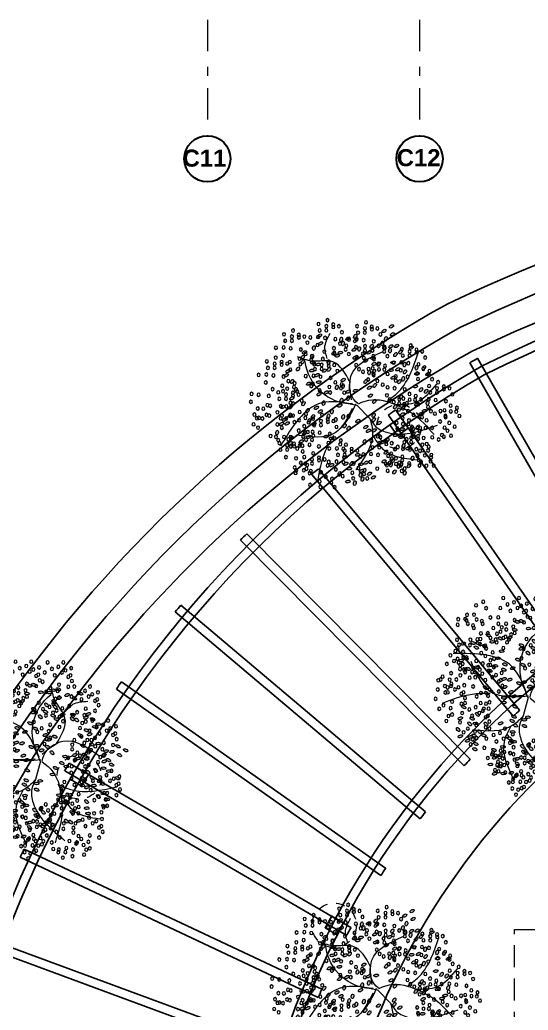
# Model space of a CAD drawing. Header units: metres. Extents: x 28 to 239, y -1 to 113.
# Drawn here: x 79.32 to 85.04, y 68.73 to 79.88 of the extents above; entities that cross this region are included whole.
import ezdxf

# ---------------------------------------------------------------- set-up
doc = ezdxf.new("R2010")
doc.units = ezdxf.units.M
for name, pattern in [('DASHED2', [0.375, 0.25, -0.125]), ('Dot & Dashed', [0.670278, 0.352778, -0.176389, 0, -0.141111]), ('HIDDEN2', [0.1875, 0.125, -0.0625])]:
    doc.linetypes.add(name, pattern=pattern)
for name, color, linetype, lineweight in [('Cotas varias El', 253, 'Continuous', 13), ('DWGAUTOCAD.COM', 7, 'Continuous', 0), ('GRAFO 4', 7, 'Continuous', 30), ('Proyeccciones', 1, 'DASHED2', 18), ('proyecciones', 1, 'DASHED2', 5)]:
    doc.layers.add(name, color=color, linetype=linetype, lineweight=lineweight)
doc.styles.add('GENERATED_STYLE_1', font='arialbd.ttf')

# ---------------------------------------------------------------- blocks, each defined once
blk = doc.blocks.new('A$C2ECE247B')
h = blk.add_hatch(color=6)
h.set_gradient(color1=(255, 0, 255), color2=(255, 127, 223), rotation=180, centered=1, tint=1, name='INVSPHERICAL')
edge = h.paths.add_edge_path()
edge.add_ellipse((2.573, 1.381), major_axis=(-0.0583, -0.0025), ratio=0.578492, start_angle=0, end_angle=360, ccw=False)
edge = h.paths.add_edge_path()
edge.add_ellipse((2.69, 1.466), major_axis=(-0.0521, -0.0262), ratio=0.578492, start_angle=0, end_angle=360, ccw=False)
edge = h.paths.add_edge_path()
edge.add_ellipse((2.361, 1.263), major_axis=(-0.0377, -0.0445), ratio=0.578492, start_angle=0, end_angle=360, ccw=False)
edge = h.paths.add_edge_path()
edge.add_ellipse((2.855, 1.253), major_axis=(-0.0583, -0.0025), ratio=0.578492, start_angle=0, end_angle=360, ccw=False)
edge = h.paths.add_edge_path()
edge.add_ellipse((2.094, 3.168), major_axis=(-0.0546, 0.0205), ratio=0.578492, start_angle=0, end_angle=360, ccw=False)
edge = h.paths.add_edge_path()
edge.add_ellipse((2.035, 2.867), major_axis=(-0.0521, -0.0262), ratio=0.578492, start_angle=0, end_angle=360, ccw=False)
edge = h.paths.add_edge_path()
edge.add_ellipse((1.85, 3.126), major_axis=(-0.0521, -0.0262), ratio=0.578492, start_angle=0, end_angle=360, ccw=False)
edge = h.paths.add_edge_path()
edge.add_ellipse((1.989, 3.049), major_axis=(-0.0546, 0.0205), ratio=0.578492, start_angle=0, end_angle=360, ccw=False)
edge = h.paths.add_edge_path()
edge.add_ellipse((1.831, 2.33), major_axis=(-0.0521, -0.0262), ratio=0.578492, start_angle=0, end_angle=360, ccw=False)
edge = h.paths.add_edge_path()
edge.add_ellipse((1.673, 2.454), major_axis=(-0.0521, -0.0262), ratio=0.578492, start_angle=0, end_angle=360, ccw=False)
edge = h.paths.add_edge_path()
edge.add_ellipse((1.556, 2.369), major_axis=(-0.0583, -0.0025), ratio=0.578492, start_angle=0, end_angle=360, ccw=False)
edge = h.paths.add_edge_path()
edge.add_ellipse((1.588, 2.619), major_axis=(-0.0583, -0.0025), ratio=0.578492, start_angle=0, end_angle=360, ccw=False)
edge = h.paths.add_edge_path()
edge.add_ellipse((1.921, 2.717), major_axis=(-0.0377, -0.0445), ratio=0.578492, start_angle=0, end_angle=360, ccw=False)
edge = h.paths.add_edge_path()
edge.add_ellipse((1.347, 2.658), major_axis=(-0.0546, 0.0205), ratio=0.578492, start_angle=0, end_angle=360, ccw=False)
edge = h.paths.add_edge_path()
edge.add_ellipse((1.747, 1.646), major_axis=(-0.0583, -0.0025), ratio=0.578492, start_angle=0, end_angle=360, ccw=False)
edge = h.paths.add_edge_path()
edge.add_ellipse((1.636, 1.6), major_axis=(-0.0546, 0.0205), ratio=0.578492, start_angle=0, end_angle=360, ccw=False)
edge = h.paths.add_edge_path()
edge.add_ellipse((1.461, 1.651), major_axis=(-0.0583, -0.0025), ratio=0.578492, start_angle=0, end_angle=360, ccw=False)
edge = h.paths.add_edge_path()
edge.add_ellipse((1.045, 1.48), major_axis=(-0.0377, -0.0445), ratio=0.578492, start_angle=0, end_angle=360, ccw=False)
edge = h.paths.add_edge_path()
edge.add_ellipse((1.009, 1.178), major_axis=(-0.0583, -0.0025), ratio=0.578492, start_angle=0, end_angle=360, ccw=False)
edge = h.paths.add_edge_path()
edge.add_ellipse((1.53, 1.44), major_axis=(-0.0546, 0.0205), ratio=0.578492, start_angle=0, end_angle=360, ccw=False)
edge = h.paths.add_edge_path()
edge.add_ellipse((1.673, 1.458), major_axis=(-0.0546, 0.0205), ratio=0.578492, start_angle=0, end_angle=360, ccw=False)
edge = h.paths.add_edge_path()
edge.add_ellipse((1.412, 1.211), major_axis=(-0.0521, -0.0262), ratio=0.578492, start_angle=0, end_angle=360, ccw=False)
edge = h.paths.add_edge_path()
edge.add_ellipse((1.247, 0.991), major_axis=(-0.0546, 0.0205), ratio=0.578492, start_angle=0, end_angle=360, ccw=False)
edge = h.paths.add_edge_path()
edge.add_ellipse((1.451, 0.958), major_axis=(-0.0377, -0.0445), ratio=0.578492, start_angle=0, end_angle=360, ccw=False)
edge = h.paths.add_edge_path()
edge.add_ellipse((1.56, 0.985), major_axis=(-0.0377, -0.0445), ratio=0.578492, start_angle=0, end_angle=360, ccw=False)
edge = h.paths.add_edge_path()
edge.add_ellipse((1.04, 1.312), major_axis=(-0.0583, -0.0025), ratio=0.578492, start_angle=0, end_angle=360, ccw=False)
edge = h.paths.add_edge_path()
edge.add_ellipse((0.61, 1.371), major_axis=(-0.0521, -0.0262), ratio=0.578492, start_angle=0, end_angle=360, ccw=False)
edge = h.paths.add_edge_path()
edge.add_ellipse((0.525, 1.536), major_axis=(-0.0583, -0.0025), ratio=0.578492, start_angle=0, end_angle=360, ccw=False)
edge = h.paths.add_edge_path()
edge.add_ellipse((0.748, 1.606), major_axis=(-0.0377, -0.0445), ratio=0.578492, start_angle=0, end_angle=360, ccw=False)
edge = h.paths.add_edge_path()
edge.add_ellipse((1.15, 1.886), major_axis=(-0.0583, -0.0025), ratio=0.578492, start_angle=0, end_angle=360, ccw=False)
edge = h.paths.add_edge_path()
edge.add_ellipse((1.038, 1.839), major_axis=(-0.0546, 0.0205), ratio=0.578492, start_angle=0, end_angle=360, ccw=False)
edge = h.paths.add_edge_path()
edge.add_ellipse((0.863, 1.891), major_axis=(-0.0583, -0.0025), ratio=0.578492, start_angle=0, end_angle=360, ccw=False)
edge = h.paths.add_edge_path()
edge.add_ellipse((0.622, 1.694), major_axis=(-0.0546, 0.0205), ratio=0.578492, start_angle=0, end_angle=360, ccw=False)
edge = h.paths.add_edge_path()
edge.add_ellipse((3.446, 1.636), major_axis=(-0.0377, -0.0445), ratio=0.578492, start_angle=0, end_angle=360, ccw=False)
edge = h.paths.add_edge_path()
edge.add_ellipse((2.913, 1.85), major_axis=(-0.0546, 0.0205), ratio=0.578492, start_angle=0, end_angle=360, ccw=False)
edge = h.paths.add_edge_path()
edge.add_ellipse((2.811, 2.767), major_axis=(-0.0546, 0.0205), ratio=0.578492, start_angle=0, end_angle=360, ccw=False)
edge = h.paths.add_edge_path()
edge.add_ellipse((2.826, 2.493), major_axis=(-0.0583, -0.0025), ratio=0.578492, start_angle=0, end_angle=360, ccw=False)
edge = h.paths.add_edge_path()
edge.add_ellipse((2.825, 2.376), major_axis=(-0.0583, -0.0025), ratio=0.578492, start_angle=0, end_angle=360, ccw=False)
edge = h.paths.add_edge_path()
edge.add_ellipse((3.267, 2.611), major_axis=(-0.0377, -0.0445), ratio=0.578492, start_angle=0, end_angle=360, ccw=False)
edge = h.paths.add_edge_path()
edge.add_ellipse((3.299, 2.752), major_axis=(-0.0377, -0.0445), ratio=0.578492, start_angle=0, end_angle=360, ccw=False)
edge = h.paths.add_edge_path()
edge.add_ellipse((3.55, 1.847), major_axis=(-0.0583, -0.0025), ratio=0.578492, start_angle=0, end_angle=360, ccw=False)
edge = h.paths.add_edge_path()
edge.add_ellipse((3.501, 2.075), major_axis=(-0.0377, -0.0445), ratio=0.578492, start_angle=0, end_angle=360, ccw=False)
edge = h.paths.add_edge_path()
edge.add_ellipse((3.633, 1.969), major_axis=(-0.0521, -0.0262), ratio=0.578492, start_angle=0, end_angle=360, ccw=False)
edge = h.paths.add_edge_path()
edge.add_ellipse((3.284, 1.829), major_axis=(-0.0377, -0.0445), ratio=0.578492, start_angle=0, end_angle=360, ccw=False)
edge = h.paths.add_edge_path()
edge.add_ellipse((2.203, 4.252), major_axis=(-0.0583, -0.0025), ratio=0.578492, start_angle=0, end_angle=360, ccw=False)
edge = h.paths.add_edge_path()
edge.add_ellipse((1.984, 4.241), major_axis=(-0.0583, -0.0025), ratio=0.578492, start_angle=0, end_angle=360, ccw=False)
edge = h.paths.add_edge_path()
edge.add_ellipse((1.89, 4.302), major_axis=(-0.0583, -0.0025), ratio=0.578492, start_angle=0, end_angle=360, ccw=False)
edge = h.paths.add_edge_path()
edge.add_ellipse((1.759, 4.327), major_axis=(-0.0521, -0.0262), ratio=0.578492, start_angle=0, end_angle=360, ccw=False)
edge = h.paths.add_edge_path()
edge.add_ellipse((1.747, 4.103), major_axis=(-0.0546, 0.0205), ratio=0.578492, start_angle=0, end_angle=360, ccw=False)
edge = h.paths.add_edge_path()
edge.add_ellipse((1.541, 4.179), major_axis=(-0.0546, 0.0205), ratio=0.578492, start_angle=0, end_angle=360, ccw=False)
edge = h.paths.add_edge_path()
edge.add_ellipse((1.354, 4.095), major_axis=(-0.0521, -0.0262), ratio=0.578492, start_angle=0, end_angle=360, ccw=False)
edge = h.paths.add_edge_path()
edge.add_ellipse((1.196, 4.219), major_axis=(-0.0521, -0.0262), ratio=0.578492, start_angle=0, end_angle=360, ccw=False)
edge = h.paths.add_edge_path()
edge.add_ellipse((1.873, 4.015), major_axis=(-0.0377, -0.0445), ratio=0.578492, start_angle=0, end_angle=360, ccw=False)
edge = h.paths.add_edge_path()
edge.add_ellipse((1.841, 3.874), major_axis=(-0.0377, -0.0445), ratio=0.578492, start_angle=0, end_angle=360, ccw=False)
edge = h.paths.add_edge_path()
edge.add_ellipse((2.059, 3.93), major_axis=(-0.0377, -0.0445), ratio=0.578492, start_angle=0, end_angle=360, ccw=False)
edge = h.paths.add_edge_path()
edge.add_ellipse((2.682, 4.022), major_axis=(-0.0546, 0.0205), ratio=0.578492, start_angle=0, end_angle=360, ccw=False)
edge = h.paths.add_edge_path()
edge.add_ellipse((2.493, 4.422), major_axis=(-0.0521, -0.0262), ratio=0.578492, start_angle=0, end_angle=360, ccw=False)
edge = h.paths.add_edge_path()
edge.add_ellipse((2.382, 4.439), major_axis=(-0.0521, -0.0262), ratio=0.578492, start_angle=0, end_angle=360, ccw=False)
edge = h.paths.add_edge_path()
edge.add_ellipse((2.552, 4.216), major_axis=(-0.0583, -0.0025), ratio=0.578492, start_angle=0, end_angle=360, ccw=False)
edge = h.paths.add_edge_path()
edge.add_ellipse((2.383, 3.828), major_axis=(-0.0521, -0.0262), ratio=0.578492, start_angle=0, end_angle=360, ccw=False)
edge = h.paths.add_edge_path()
edge.add_ellipse((2.92, 4), major_axis=(-0.0521, -0.0262), ratio=0.578492, start_angle=0, end_angle=360, ccw=False)
edge = h.paths.add_edge_path()
edge.add_ellipse((2.162, 0.848), major_axis=(-0.0521, -0.0262), ratio=0.578492, start_angle=0, end_angle=360, ccw=False)
edge = h.paths.add_edge_path()
edge.add_ellipse((2.487, 0.82), major_axis=(-0.0377, -0.0445), ratio=0.578492, start_angle=0, end_angle=360, ccw=False)
edge = h.paths.add_edge_path()
edge.add_ellipse((2.641, 0.593), major_axis=(-0.0546, 0.0205), ratio=0.578492, start_angle=0, end_angle=360, ccw=False)
edge = h.paths.add_edge_path()
edge.add_ellipse((2.848, 0.578), major_axis=(-0.0583, -0.0025), ratio=0.578492, start_angle=0, end_angle=360, ccw=False)
edge = h.paths.add_edge_path()
edge.add_ellipse((2.605, 1.631), major_axis=(-0.0583, -0.0025), ratio=0.578492, start_angle=0, end_angle=360, ccw=False)
edge = h.paths.add_edge_path()
edge.add_ellipse((2.329, 1.122), major_axis=(-0.0377, -0.0445), ratio=0.578492, start_angle=0, end_angle=360, ccw=False)
edge = h.paths.add_edge_path()
edge.add_ellipse((2.143, 1.207), major_axis=(-0.0377, -0.0445), ratio=0.578492, start_angle=0, end_angle=360, ccw=False)
edge = h.paths.add_edge_path()
edge.add_ellipse((1.887, 0.887), major_axis=(-0.0583, -0.0025), ratio=0.578492, start_angle=0, end_angle=360, ccw=False)
edge = h.paths.add_edge_path()
edge.add_ellipse((2.107, 0.898), major_axis=(-0.0583, -0.0025), ratio=0.578492, start_angle=0, end_angle=360, ccw=False)
edge = h.paths.add_edge_path()
edge.add_ellipse((2.012, 0.959), major_axis=(-0.0583, -0.0025), ratio=0.578492, start_angle=0, end_angle=360, ccw=False)
edge = h.paths.add_edge_path()
edge.add_ellipse((1.82, 1.387), major_axis=(-0.0521, -0.0262), ratio=0.578492, start_angle=0, end_angle=360, ccw=False)
edge = h.paths.add_edge_path()
edge.add_ellipse((2.492, 0.949), major_axis=(-0.0546, 0.0205), ratio=0.578492, start_angle=0, end_angle=360, ccw=False)
edge = h.paths.add_edge_path()
edge.add_ellipse((2.316, 2.892), major_axis=(-0.0546, 0.0205), ratio=0.578492, start_angle=0, end_angle=360, ccw=False)
edge = h.paths.add_edge_path()
edge.add_ellipse((2.447, 2.863), major_axis=(-0.0521, -0.0262), ratio=0.578492, start_angle=0, end_angle=360, ccw=False)
edge = h.paths.add_edge_path()
edge.add_ellipse((2.343, 3.33), major_axis=(-0.0521, -0.0262), ratio=0.578492, start_angle=0, end_angle=360, ccw=False)
edge = h.paths.add_edge_path()
edge.add_ellipse((1.261, 2.571), major_axis=(-0.0583, -0.0025), ratio=0.578492, start_angle=0, end_angle=360, ccw=False)
edge = h.paths.add_edge_path()
edge.add_ellipse((1.041, 2.56), major_axis=(-0.0583, -0.0025), ratio=0.578492, start_angle=0, end_angle=360, ccw=False)
edge = h.paths.add_edge_path()
edge.add_ellipse((1.145, 2.075), major_axis=(-0.0521, -0.0262), ratio=0.578492, start_angle=0, end_angle=360, ccw=False)
edge = h.paths.add_edge_path()
edge.add_ellipse((0.902, 2.082), major_axis=(-0.0521, -0.0262), ratio=0.578492, start_angle=0, end_angle=360, ccw=False)
edge = h.paths.add_edge_path()
edge.add_ellipse((0.711, 1.997), major_axis=(-0.0546, 0.0205), ratio=0.578492, start_angle=0, end_angle=360, ccw=False)
edge = h.paths.add_edge_path()
edge.add_ellipse((0.598, 2.497), major_axis=(-0.0546, 0.0205), ratio=0.578492, start_angle=0, end_angle=360, ccw=False)
edge = h.paths.add_edge_path()
edge.add_ellipse((0.495, 2.531), major_axis=(-0.0521, -0.0262), ratio=0.578492, start_angle=0, end_angle=360, ccw=False)
edge = h.paths.add_edge_path()
edge.add_ellipse((0.411, 2.414), major_axis=(-0.0521, -0.0262), ratio=0.578492, start_angle=0, end_angle=360, ccw=False)
edge = h.paths.add_edge_path()
edge.add_ellipse((0.487, 2.252), major_axis=(-0.0583, -0.0025), ratio=0.578492, start_angle=0, end_angle=360, ccw=False)
edge = h.paths.add_edge_path()
edge.add_ellipse((0.612, 2.325), major_axis=(-0.0583, -0.0025), ratio=0.578492, start_angle=0, end_angle=360, ccw=False)
edge = h.paths.add_edge_path()
edge.add_ellipse((0.814, 2.273), major_axis=(-0.0377, -0.0445), ratio=0.578492, start_angle=0, end_angle=360, ccw=False)
edge = h.paths.add_edge_path()
edge.add_ellipse((1.008, 2.22), major_axis=(-0.0377, -0.0445), ratio=0.578492, start_angle=0, end_angle=360, ccw=False)
edge = h.paths.add_edge_path()
edge.add_ellipse((1.392, 3.686), major_axis=(-0.0583, -0.0025), ratio=0.578492, start_angle=0, end_angle=360, ccw=False)
edge = h.paths.add_edge_path()
edge.add_ellipse((1.206, 3.162), major_axis=(-0.0521, -0.0262), ratio=0.578492, start_angle=0, end_angle=360, ccw=False)
edge = h.paths.add_edge_path()
edge.add_ellipse((1.048, 3.286), major_axis=(-0.0521, -0.0262), ratio=0.578492, start_angle=0, end_angle=360, ccw=False)
edge = h.paths.add_edge_path()
edge.add_ellipse((0.967, 3.184), major_axis=(-0.0546, 0.0205), ratio=0.578492, start_angle=0, end_angle=360, ccw=False)
edge = h.paths.add_edge_path()
edge.add_ellipse((1.061, 3.609), major_axis=(-0.0546, 0.0205), ratio=0.578492, start_angle=0, end_angle=360, ccw=False)
edge = h.paths.add_edge_path()
edge.add_ellipse((0.998, 3.702), major_axis=(-0.0546, 0.0205), ratio=0.578492, start_angle=0, end_angle=360, ccw=False)
edge = h.paths.add_edge_path()
edge.add_ellipse((0.89, 3.567), major_axis=(-0.0521, -0.0262), ratio=0.578492, start_angle=0, end_angle=360, ccw=False)
edge = h.paths.add_edge_path()
edge.add_ellipse((0.744, 3.439), major_axis=(-0.0583, -0.0025), ratio=0.578492, start_angle=0, end_angle=360, ccw=False)
edge = h.paths.add_edge_path()
edge.add_ellipse((0.838, 3.378), major_axis=(-0.0583, -0.0025), ratio=0.578492, start_angle=0, end_angle=360, ccw=False)
edge = h.paths.add_edge_path()
edge.add_ellipse((1.405, 3.576), major_axis=(-0.0377, -0.0445), ratio=0.578492, start_angle=0, end_angle=360, ccw=False)
edge = h.paths.add_edge_path()
edge.add_ellipse((1.296, 3.548), major_axis=(-0.0377, -0.0445), ratio=0.578492, start_angle=0, end_angle=360, ccw=False)
edge = h.paths.add_edge_path()
edge.add_ellipse((2.217, 3.628), major_axis=(-0.0377, -0.0445), ratio=0.578492, start_angle=0, end_angle=360, ccw=False)
edge = h.paths.add_edge_path()
edge.add_ellipse((1.892, 3.656), major_axis=(-0.0521, -0.0262), ratio=0.578492, start_angle=0, end_angle=360, ccw=False)
edge = h.paths.add_edge_path()
edge.add_ellipse((2.087, 3.756), major_axis=(-0.0521, -0.0262), ratio=0.578492, start_angle=0, end_angle=360, ccw=False)
edge = h.paths.add_edge_path()
edge.add_ellipse((1.653, 3.678), major_axis=(-0.0546, 0.0205), ratio=0.578492, start_angle=0, end_angle=360, ccw=False)
edge = h.paths.add_edge_path()
edge.add_ellipse((1.806, 3.572), major_axis=(-0.0583, -0.0025), ratio=0.578492, start_angle=0, end_angle=360, ccw=False)
edge = h.paths.add_edge_path()
edge.add_ellipse((2.219, 2.002), major_axis=(-0.0583, -0.0025), ratio=0.578492, start_angle=0, end_angle=360, ccw=False)
edge = h.paths.add_edge_path()
edge.add_ellipse((2.314, 1.941), major_axis=(-0.0583, -0.0025), ratio=0.578492, start_angle=0, end_angle=360, ccw=False)
edge = h.paths.add_edge_path()
edge.add_ellipse((1.907, 2.169), major_axis=(-0.0583, -0.0025), ratio=0.578492, start_angle=0, end_angle=360, ccw=False)
edge = h.paths.add_edge_path()
edge.add_ellipse((2.574, 2.018), major_axis=(-0.0521, -0.0262), ratio=0.578492, start_angle=0, end_angle=360, ccw=False)
edge = h.paths.add_edge_path()
edge.add_ellipse((2.537, 1.794), major_axis=(-0.0521, -0.0262), ratio=0.578492, start_angle=0, end_angle=360, ccw=False)
edge = h.paths.add_edge_path()
edge.add_ellipse((2.621, 1.911), major_axis=(-0.0521, -0.0262), ratio=0.578492, start_angle=0, end_angle=360, ccw=False)
edge = h.paths.add_edge_path()
edge.add_ellipse((2.18, 2.781), major_axis=(-0.0546, 0.0205), ratio=0.578492, start_angle=0, end_angle=360, ccw=False)
edge = h.paths.add_edge_path()
edge.add_ellipse((0.212, 2.657), major_axis=(-0.0521, -0.0262), ratio=0.578492, start_angle=0, end_angle=360, ccw=False)
edge = h.paths.add_edge_path()
edge.add_ellipse((0.054, 2.781), major_axis=(-0.0521, -0.0262), ratio=0.578492, start_angle=0, end_angle=360, ccw=False)
edge = h.paths.add_edge_path()
edge.add_ellipse((0.25, 2.881), major_axis=(-0.0521, -0.0262), ratio=0.578492, start_angle=0, end_angle=360, ccw=False)
edge = h.paths.add_edge_path()
edge.add_ellipse((0.399, 2.741), major_axis=(-0.0546, 0.0205), ratio=0.578492, start_angle=0, end_angle=360, ccw=False)
edge = h.paths.add_edge_path()
edge.add_ellipse((0.542, 2.758), major_axis=(-0.0546, 0.0205), ratio=0.578492, start_angle=0, end_angle=360, ccw=False)
edge = h.paths.add_edge_path()
edge.add_ellipse((0.605, 2.665), major_axis=(-0.0546, 0.0205), ratio=0.578492, start_angle=0, end_angle=360, ccw=False)
edge = h.paths.add_edge_path()
edge.add_ellipse((2.651, 2.642), major_axis=(-0.0546, 0.0205), ratio=0.578492, start_angle=0, end_angle=360, ccw=False)
edge = h.paths.add_edge_path()
edge.add_ellipse((2.57, 2.531), major_axis=(-0.0546, 0.0205), ratio=0.578492, start_angle=0, end_angle=360, ccw=False)
edge = h.paths.add_edge_path()
edge.add_ellipse((2.547, 2.271), major_axis=(-0.0521, -0.0262), ratio=0.578492, start_angle=0, end_angle=360, ccw=False)
edge = h.paths.add_edge_path()
edge.add_ellipse((2.685, 2.954), major_axis=(-0.0546, 0.0205), ratio=0.578492, start_angle=0, end_angle=360, ccw=False)
edge = h.paths.add_edge_path()
edge.add_ellipse((2.478, 3.464), major_axis=(-0.0521, -0.0262), ratio=0.578492, start_angle=0, end_angle=360, ccw=False)
edge = h.paths.add_edge_path()
edge.add_ellipse((2.39, 3.741), major_axis=(-0.0546, 0.0205), ratio=0.578492, start_angle=0, end_angle=360, ccw=False)
edge = h.paths.add_edge_path()
edge.add_ellipse((2.607, 3.247), major_axis=(-0.0546, 0.0205), ratio=0.578492, start_angle=0, end_angle=360, ccw=False)
edge = h.paths.add_edge_path()
edge.add_ellipse((2.31, 1.781), major_axis=(-0.0521, -0.0262), ratio=0.578492, start_angle=0, end_angle=360, ccw=False)
edge = h.paths.add_edge_path()
edge.add_ellipse((0.746, 2.949), major_axis=(-0.0583, -0.0025), ratio=0.578492, start_angle=0, end_angle=360, ccw=False)
edge = h.paths.add_edge_path()
edge.add_ellipse((0.986, 2.769), major_axis=(-0.0377, -0.0445), ratio=0.578492, start_angle=0, end_angle=360, ccw=False)
edge = h.paths.add_edge_path()
edge.add_ellipse((0.912, 2.927), major_axis=(-0.0521, -0.0262), ratio=0.578492, start_angle=0, end_angle=360, ccw=False)
edge = h.paths.add_edge_path()
edge.add_ellipse((1.135, 2.893), major_axis=(-0.0521, -0.0262), ratio=0.578492, start_angle=0, end_angle=360, ccw=False)
edge = h.paths.add_edge_path()
edge.add_ellipse((1.097, 2.668), major_axis=(-0.0521, -0.0262), ratio=0.578492, start_angle=0, end_angle=360, ccw=False)
edge = h.paths.add_edge_path()
edge.add_ellipse((0.258, 2.073), major_axis=(-0.0521, -0.0262), ratio=0.578492, start_angle=0, end_angle=360, ccw=False)
edge = h.paths.add_edge_path()
edge.add_ellipse((2.829, 2.971), major_axis=(-0.0546, 0.0205), ratio=0.578492, start_angle=0, end_angle=360, ccw=False)
edge = h.paths.add_edge_path()
edge.add_ellipse((2.885, 3.676), major_axis=(-0.0583, -0.0025), ratio=0.578492, start_angle=0, end_angle=360, ccw=False)
edge = h.paths.add_edge_path()
edge.add_ellipse((2.832, 3.208), major_axis=(-0.0521, -0.0262), ratio=0.578492, start_angle=0, end_angle=360, ccw=False)
edge = h.paths.add_edge_path()
edge.add_ellipse((2.805, 3.342), major_axis=(-0.0521, -0.0262), ratio=0.578492, start_angle=0, end_angle=360, ccw=False)
edge = h.paths.add_edge_path()
edge.add_ellipse((2.936, 0.761), major_axis=(-0.0546, 0.0205), ratio=0.578492, start_angle=0, end_angle=360, ccw=False)
edge = h.paths.add_edge_path()
edge.add_ellipse((3.061, 0.574), major_axis=(-0.0546, 0.0205), ratio=0.578492, start_angle=0, end_angle=360, ccw=False)
edge = h.paths.add_edge_path()
edge.add_ellipse((3.174, 0.807), major_axis=(-0.0583, -0.0025), ratio=0.578492, start_angle=0, end_angle=360, ccw=False)
edge = h.paths.add_edge_path()
edge.add_ellipse((3.08, 1.174), major_axis=(-0.0521, -0.0262), ratio=0.578492, start_angle=0, end_angle=360, ccw=False)
edge = h.paths.add_edge_path()
edge.add_ellipse((3.063, 0.979), major_axis=(-0.0546, 0.0205), ratio=0.578492, start_angle=0, end_angle=360, ccw=False)
edge = h.paths.add_edge_path()
edge.add_ellipse((2.925, 1.041), major_axis=(-0.0546, 0.0205), ratio=0.578492, start_angle=0, end_angle=360, ccw=False)
edge = h.paths.add_edge_path()
edge.add_ellipse((3.539, 1.327), major_axis=(-0.0521, -0.0262), ratio=0.578492, start_angle=0, end_angle=360, ccw=False)
edge = h.paths.add_edge_path()
edge.add_ellipse((3.566, 1.193), major_axis=(-0.0521, -0.0262), ratio=0.578492, start_angle=0, end_angle=360, ccw=False)
edge = h.paths.add_edge_path()
edge.add_ellipse((3.339, 1.542), major_axis=(-0.0521, -0.0262), ratio=0.578492, start_angle=0, end_angle=360, ccw=False)
edge = h.paths.add_edge_path()
edge.add_ellipse((3.934, 1.52), major_axis=(-0.0546, 0.0205), ratio=0.578492, start_angle=0, end_angle=360, ccw=False)
edge = h.paths.add_edge_path()
edge.add_ellipse((3.684, 1.502), major_axis=(-0.0546, 0.0205), ratio=0.578492, start_angle=0, end_angle=360, ccw=False)
edge = h.paths.add_edge_path()
edge.add_ellipse((3.747, 1.409), major_axis=(-0.0546, 0.0205), ratio=0.578492, start_angle=0, end_angle=360, ccw=False)
edge = h.paths.add_edge_path()
edge.add_ellipse((3.581, 1.536), major_axis=(-0.0521, -0.0262), ratio=0.578492, start_angle=0, end_angle=360, ccw=False)
edge = h.paths.add_edge_path()
edge.add_ellipse((3.121, 3.911), major_axis=(-0.0583, -0.0025), ratio=0.578492, start_angle=0, end_angle=360, ccw=False)
edge = h.paths.add_edge_path()
edge.add_ellipse((3.227, 4.083), major_axis=(-0.0521, -0.0262), ratio=0.578492, start_angle=0, end_angle=360, ccw=False)
edge = h.paths.add_edge_path()
edge.add_ellipse((3.539, 3.13), major_axis=(-0.0521, -0.0262), ratio=0.578492, start_angle=0, end_angle=360, ccw=False)
edge = h.paths.add_edge_path()
edge.add_ellipse((2.978, 3.498), major_axis=(-0.0583, -0.0025), ratio=0.578492, start_angle=0, end_angle=360, ccw=False)
edge = h.paths.add_edge_path()
edge.add_ellipse((3.042, 3.303), major_axis=(-0.0583, -0.0025), ratio=0.578492, start_angle=0, end_angle=360, ccw=False)
edge = h.paths.add_edge_path()
edge.add_ellipse((3.327, 3.802), major_axis=(-0.0377, -0.0445), ratio=0.578492, start_angle=0, end_angle=360, ccw=False)
edge = h.paths.add_edge_path()
edge.add_ellipse((3.186, 3.184), major_axis=(-0.0521, -0.0262), ratio=0.578492, start_angle=0, end_angle=360, ccw=False)
edge = h.paths.add_edge_path()
edge.add_ellipse((3.915, 3.442), major_axis=(-0.0583, -0.0025), ratio=0.578492, start_angle=0, end_angle=360, ccw=False)
edge = h.paths.add_edge_path()
edge.add_ellipse((3.791, 3.486), major_axis=(-0.0583, -0.0025), ratio=0.578492, start_angle=0, end_angle=360, ccw=False)
edge = h.paths.add_edge_path()
edge.add_ellipse((3.527, 3.77), major_axis=(-0.0521, -0.0262), ratio=0.578492, start_angle=0, end_angle=360, ccw=False)
edge = h.paths.add_edge_path()
edge.add_ellipse((3.611, 3.888), major_axis=(-0.0521, -0.0262), ratio=0.578492, start_angle=0, end_angle=360, ccw=False)
edge = h.paths.add_edge_path()
edge.add_ellipse((3.857, 3.871), major_axis=(-0.0546, 0.0205), ratio=0.578492, start_angle=0, end_angle=360, ccw=False)
edge = h.paths.add_edge_path()
edge.add_ellipse((3.48, 3.877), major_axis=(-0.0521, -0.0262), ratio=0.578492, start_angle=0, end_angle=360, ccw=False)
edge = h.paths.add_edge_path()
edge.add_ellipse((3.734, 3.23), major_axis=(-0.0521, -0.0262), ratio=0.578492, start_angle=0, end_angle=360, ccw=False)
edge = h.paths.add_edge_path()
edge.add_ellipse((3.512, 3.264), major_axis=(-0.0521, -0.0262), ratio=0.578492, start_angle=0, end_angle=360, ccw=False)
edge = h.paths.add_edge_path()
edge.add_ellipse((3.848, 2.259), major_axis=(-0.0521, -0.0262), ratio=0.578492, start_angle=0, end_angle=360, ccw=False)
edge = h.paths.add_edge_path()
edge.add_ellipse((3.936, 1.976), major_axis=(-0.0546, 0.0205), ratio=0.578492, start_angle=0, end_angle=360, ccw=False)
edge = h.paths.add_edge_path()
edge.add_ellipse((3.99, 1.692), major_axis=(-0.0377, -0.0445), ratio=0.578492, start_angle=0, end_angle=360, ccw=False)
edge = h.paths.add_edge_path()
edge.add_ellipse((3.696, 1.833), major_axis=(-0.0377, -0.0445), ratio=0.578492, start_angle=0, end_angle=360, ccw=False)
at = {"color": 32}
for p, q in [((2.225, 2.503), (2.376, 2.929)), ((2.215, 2.503), (2.338, 2.039))]:
    blk.add_line(p, q, dxfattribs=at)
at = {"color": 64}
for centre in [(1.634, 5.007), (2.033, 5.007), (1.435, 4.862), (1.58, 4.808), (1.671, 4.753), (1.761, 4.898), (1.924, 4.844), (2.105, 4.753), (1.417, 4.536), (1.453, 4.681), (1.508, 4.644), (1.852, 4.681), (2.16, 4.518), (1.508, 4.391), (1.743, 4.445), (1.779, 4.282), (1.96, 4.354), (2.069, 4.264), (1.743, 4.119), (1.834, 4.083), (1.888, 3.956), (3.835, 2.814), (3.98, 2.76), (4.034, 2.959), (4.161, 2.851), (4.324, 2.796), (4.433, 2.959), (3.817, 2.488), (3.853, 2.633), (3.908, 2.597), (4.07, 2.706), (4.252, 2.633), (4.505, 2.706), (3.417, 2.364), (3.544, 2.256), (3.816, 2.364), (3.908, 2.343), (4.143, 2.398), (4.179, 2.234), (4.36, 2.307), (4.559, 2.47), (3.218, 2.219), (3.236, 2.038), (3.291, 2.002), (3.363, 2.165), (3.454, 2.111), (3.635, 2.038), (3.707, 2.201), (3.888, 2.111), (4.143, 2.071), (4.233, 2.035), (4.469, 2.216), (3.2, 1.893), (3.291, 1.748), (3.526, 1.803), (3.942, 1.875), (4.288, 1.908), (3.526, 1.476), (3.562, 1.64), (3.743, 1.712), (3.852, 1.621), (3.617, 1.44), (3.671, 1.313)]:
    blk.add_circle(centre, 0.0405, dxfattribs=at)
at = {"color": 66}
for centre in [(2.448, 5.026), (2.847, 5.026), (2.249, 4.881), (2.394, 4.826), (2.485, 4.772), (2.575, 4.917), (2.738, 4.863), (2.919, 4.772), (2.231, 4.554), (2.267, 4.699), (2.322, 4.663), (2.666, 4.699), (2.973, 4.536), (2.322, 4.409), (2.557, 4.464), (2.593, 4.301), (2.774, 4.373), (2.883, 4.283), (1.858, 3.988), (2.256, 3.988), (2.557, 4.138), (2.648, 4.101), (1.659, 3.843), (1.804, 3.789), (1.894, 3.735), (1.985, 3.88), (2.148, 3.825), (2.329, 3.735), (2.702, 3.975), (1.641, 3.517), (1.677, 3.662), (1.731, 3.626), (2.075, 3.662), (2.383, 3.499), (1.731, 3.372), (1.967, 3.427), (2.003, 3.264), (2.184, 3.336), (2.293, 3.245), (3.085, 3.272), (3.483, 3.272), (1.967, 3.101), (2.057, 3.064), (2.886, 3.127), (3.031, 3.072), (3.121, 3.018), (3.212, 3.163), (3.375, 3.109), (3.556, 3.018), (2.112, 2.937), (2.868, 2.8), (2.904, 2.945), (2.958, 2.909), (3.302, 2.945), (3.61, 2.782), (2.958, 2.655), (3.194, 2.71), (3.23, 2.547), (3.411, 2.619), (3.519, 2.529), (3.194, 2.384), (3.284, 2.347), (3.338, 2.221)]:
    blk.add_circle(centre, 0.0405, dxfattribs=at)
at = {"color": 68}
for centre in [(3.28, 4.768), (3.353, 4.931), (3.534, 4.84), (3.171, 4.532), (3.521, 4.482), (3.588, 4.605), (3.764, 4.598), (3.811, 4.495), (3.987, 4.488), (2.97, 4.373), (3.096, 4.264), (3.368, 4.373), (3.389, 4.441), (3.591, 4.264), (3.611, 4.332), (3.744, 4.373), (3.777, 4.457), (4, 4.347), (2.771, 4.228), (2.789, 4.047), (2.843, 4.011), (2.915, 4.174), (3.006, 4.119), (3.169, 4.012), (3.236, 4.135), (3.412, 4.128), (3.425, 3.987), (3.501, 3.978), (2.752, 3.902), (2.843, 3.757), (3.016, 3.903), (3.037, 3.972), (3.281, 3.747), (3.301, 3.815), (3.434, 3.856), (3.677, 3.971), (3.69, 3.83), (3.966, 3.838), (4.004, 3.749), (4.017, 3.967), (3.078, 3.485), (3.115, 3.648), (3.3, 3.556), (3.404, 3.63), (3.774, 3.518), (3.859, 3.537), (3.863, 3.659), (4.004, 3.483), (4.058, 3.682), (4.185, 3.573), (3.169, 3.449), (3.172, 3.326), (3.223, 3.322), (3.364, 3.364), (3.53, 3.428), (3.607, 3.249), (3.877, 3.356), (3.931, 3.32), (3.979, 3.39), (4.094, 3.428), (4.275, 3.356), (3.441, 3.211), (3.453, 3.044), (3.633, 3.147), (3.697, 3.006), (3.799, 3.211), (3.812, 3.147), (3.841, 3.211), (3.931, 3.066), (3.94, 3.224), (4.167, 3.12), (4.384, 3.03), (4.167, 2.794), (4.203, 2.957), (4.257, 2.758), (4.493, 2.939), (4.311, 2.631)]:
    blk.add_circle(centre, 0.0405, dxfattribs=at)
at = {"color": 62}
for centre in [(0.758, 4.251), (0.957, 4.396), (1.084, 4.287), (1.247, 4.233), (1.356, 4.396), (0.776, 4.07), (0.83, 4.034), (0.903, 4.197), (0.993, 4.142), (1.174, 4.07), (1.428, 4.142), (0.74, 3.925), (0.83, 3.78), (1.066, 3.834), (1.283, 3.744), (1.482, 3.907), (1.066, 3.508), (1.102, 3.671), (1.392, 3.653), (1.156, 3.472), (1.211, 3.345), (2.603, 1.569), (2.747, 1.515), (2.802, 1.714), (2.929, 1.606), (3.092, 1.551), (3.2, 1.714), (2.584, 1.243), (2.621, 1.388), (2.675, 1.352), (2.838, 1.461), (3.019, 1.388), (3.273, 1.461), (3.327, 1.225), (2.269, 1.092), (2.396, 0.983), (2.667, 1.092), (2.675, 1.098), (2.91, 1.153), (2.947, 0.99), (3.128, 1.062), (3.236, 0.971), (2.07, 0.947), (2.088, 0.765), (2.142, 0.729), (2.215, 0.892), (2.305, 0.838), (2.486, 0.765), (2.559, 0.928), (2.74, 0.838), (2.91, 0.826), (3.001, 0.79), (2.052, 0.62), (2.142, 0.475), (2.378, 0.53), (2.794, 0.602), (3.055, 0.663), (2.414, 0.367), (2.595, 0.439), (2.704, 0.349), (2.378, 0.204), (2.468, 0.167), (2.523, 0.041)]:
    blk.add_circle(centre, 0.0405, dxfattribs=at)
at = {"color": 60}
for centre in [(0.5, 3.531), (0.899, 3.531), (0.301, 3.386), (0.446, 3.332), (0.536, 3.278), (0.627, 3.423), (0.79, 3.368), (0.971, 3.278), (0.283, 3.06), (0.319, 3.205), (0.373, 3.169), (0.718, 3.205), (0.831, 3.094), (0.922, 3.039), (1.025, 3.042), (1.175, 3.13), (1.356, 3.039), (0.373, 2.915), (0.609, 2.97), (0.645, 2.807), (0.826, 2.879), (0.935, 2.788), (0.994, 2.731), (1.103, 2.967), (1.409, 2.924), (1.411, 2.804), (0.609, 2.643), (0.699, 2.607), (0.754, 2.48), (1.03, 2.568), (1.152, 2.488), (1.211, 2.641), (1.281, 2.719), (1.32, 2.55), (1.345, 2.527), (1.511, 2.591), (0.414, 2.258), (0.813, 2.258), (0.994, 2.405), (1.085, 2.369), (1.139, 2.242), (1.421, 2.373), (0.215, 2.113), (0.36, 2.059), (0.451, 2.005), (0.541, 2.15), (0.704, 2.095), (0.885, 2.005), (1.083, 2.031), (1.174, 1.977), (1.428, 2.067), (1.434, 2.206), (1.609, 1.977), (0.197, 1.787), (0.233, 1.932), (0.288, 1.896), (0.632, 1.932), (0.939, 1.769), (1.355, 1.904), (1.661, 1.861), (1.663, 1.741), (0.288, 1.642), (0.523, 1.697), (0.559, 1.534), (0.74, 1.606), (0.849, 1.516), (1.246, 1.669), (1.283, 1.505), (1.464, 1.578), (1.533, 1.656), (1.572, 1.487), (1.763, 1.528), (0.523, 1.371), (0.614, 1.334), (1.246, 1.342), (1.337, 1.306), (1.405, 1.425), (1.597, 1.464), (1.674, 1.31), (1.899, 1.335), (2.021, 1.255), (2.08, 1.407), (2.189, 1.317), (2.213, 1.293), (0.655, 1.038), (0.668, 1.207), (0.8, 0.983), (0.854, 1.183), (0.981, 1.074), (1.144, 1.02), (1.253, 1.183), (1.391, 1.179), (1.686, 1.144), (1.863, 1.172), (1.953, 1.136), (1.967, 1.019), (2.008, 1.009), (2.29, 1.14), (2.303, 0.973), (2.586, 1.065), (2.821, 1.119), (3.039, 1.029), (3.108, 1.107), (0.673, 0.857), (0.728, 0.82), (0.891, 0.929), (1.072, 0.857), (1.325, 0.929), (1.378, 0.813), (1.621, 0.929), (1.634, 0.788), (1.916, 0.89), (1.954, 0.801), (2.821, 0.793), (2.858, 0.956), (2.912, 0.757), (2.98, 0.876), (0.637, 0.712), (0.728, 0.567), (0.963, 0.621), (1.18, 0.53), (1.249, 0.608), (1.379, 0.694), (1.48, 0.48), (1.723, 0.57), (1.813, 0.711), (2.213, 0.559), (2.335, 0.479), (2.394, 0.631), (2.503, 0.541), (2.527, 0.517), (2.966, 0.63), (0.963, 0.295), (0.999, 0.458), (1.054, 0.259), (1.121, 0.378), (1.289, 0.44), (1.313, 0.416), (1.39, 0.263), (1.557, 0.301), (1.749, 0.263), (1.89, 0.276), (1.928, 0.442), (2.177, 0.396), (2.267, 0.36), (2.322, 0.233), (2.604, 0.364), (1.108, 0.132), (1.403, 0.096), (1.582, 0.199), (1.646, 0.058), (1.762, 0.199), (2.617, 0.197)]:
    blk.add_circle(centre, 0.0405, dxfattribs=at)
at = {"color": 32}
for centre, radius, start, end in [((1.209, 3.23), 1.211, 329.0782, 52.6009), ((1.633, 2.438), 0.539, 6.8841, 70.9351), ((2.551, 4.829), 2.314, 261.4278, 278.5722), ((2.663, 1.678), 0.946, 121.5433, 166.6017)]:
    blk.add_arc(centre, radius, start, end, dxfattribs=at)
at = {"color": 200, "extrusion": (0, 0, -1)}
for centre, major_axis in [((1.759, 4.327), (-0.0521, -0.0262)), ((1.89, 4.302), (-0.0583, -0.0025)), ((1.984, 4.241), (-0.0583, -0.0025)), ((2.203, 4.252), (-0.0583, -0.0025)), ((2.382, 4.439), (-0.0521, -0.0262)), ((2.493, 4.422), (-0.0521, -0.0262)), ((1.196, 4.219), (-0.0521, -0.0262)), ((1.354, 4.095), (-0.0521, -0.0262)), ((2.552, 4.216), (-0.0583, -0.0025)), ((2.92, 4), (-0.0521, -0.0262)), ((3.227, 4.083), (-0.0521, -0.0262)), ((2.087, 3.756), (-0.0521, -0.0262)), ((2.383, 3.828), (-0.0521, -0.0262)), ((3.121, 3.911), (-0.0583, -0.0025)), ((3.48, 3.877), (-0.0521, -0.0262)), ((3.527, 3.77), (-0.0521, -0.0262)), ((3.611, 3.888), (-0.0521, -0.0262)), ((0.89, 3.567), (-0.0521, -0.0262)), ((1.392, 3.686), (-0.0583, -0.0025)), ((1.806, 3.572), (-0.0583, -0.0025)), ((1.892, 3.656), (-0.0521, -0.0262)), ((2.885, 3.676), (-0.0583, -0.0025)), ((2.978, 3.498), (-0.0583, -0.0025)), ((3.791, 3.486), (-0.0583, -0.0025)), ((0.744, 3.439), (-0.0583, -0.0025)), ((0.838, 3.378), (-0.0583, -0.0025)), ((1.048, 3.286), (-0.0521, -0.0262)), ((2.343, 3.33), (-0.0521, -0.0262)), ((2.478, 3.464), (-0.0521, -0.0262)), ((2.805, 3.342), (-0.0521, -0.0262)), ((3.042, 3.303), (-0.0583, -0.0025)), ((3.512, 3.264), (-0.0521, -0.0262)), ((3.734, 3.23), (-0.0521, -0.0262)), ((3.915, 3.442), (-0.0583, -0.0025)), ((1.206, 3.162), (-0.0521, -0.0262)), ((1.85, 3.126), (-0.0521, -0.0262)), ((2.832, 3.208), (-0.0521, -0.0262)), ((3.186, 3.184), (-0.0521, -0.0262)), ((3.539, 3.13), (-0.0521, -0.0262)), ((0.054, 2.781), (-0.0521, -0.0262)), ((0.25, 2.881), (-0.0521, -0.0262)), ((0.746, 2.949), (-0.0583, -0.0025)), ((0.912, 2.927), (-0.0521, -0.0262)), ((1.135, 2.893), (-0.0521, -0.0262)), ((2.035, 2.867), (-0.0521, -0.0262)), ((2.447, 2.863), (-0.0521, -0.0262)), ((0.212, 2.657), (-0.0521, -0.0262)), ((0.495, 2.531), (-0.0521, -0.0262)), ((1.041, 2.56), (-0.0583, -0.0025)), ((1.097, 2.668), (-0.0521, -0.0262)), ((1.261, 2.571), (-0.0583, -0.0025)), ((1.588, 2.619), (-0.0583, -0.0025)), ((2.826, 2.493), (-0.0583, -0.0025)), ((0.411, 2.414), (-0.0521, -0.0262)), ((0.487, 2.252), (-0.0583, -0.0025)), ((0.612, 2.325), (-0.0583, -0.0025)), ((1.556, 2.369), (-0.0583, -0.0025)), ((1.673, 2.454), (-0.0521, -0.0262)), ((1.831, 2.33), (-0.0521, -0.0262)), ((2.547, 2.271), (-0.0521, -0.0262)), ((2.825, 2.376), (-0.0583, -0.0025)), ((3.848, 2.259), (-0.0521, -0.0262)), ((0.258, 2.073), (-0.0521, -0.0262)), ((0.902, 2.082), (-0.0521, -0.0262)), ((1.145, 2.075), (-0.0521, -0.0262)), ((1.907, 2.169), (-0.0583, -0.0025)), ((2.219, 2.002), (-0.0583, -0.0025)), ((2.574, 2.018), (-0.0521, -0.0262)), ((3.633, 1.969), (-0.0521, -0.0262)), ((0.863, 1.891), (-0.0583, -0.0025)), ((1.15, 1.886), (-0.0583, -0.0025)), ((2.31, 1.781), (-0.0521, -0.0262)), ((2.314, 1.941), (-0.0583, -0.0025)), ((2.537, 1.794), (-0.0521, -0.0262)), ((2.621, 1.911), (-0.0521, -0.0262)), ((3.55, 1.847), (-0.0583, -0.0025)), ((0.525, 1.536), (-0.0583, -0.0025)), ((1.461, 1.651), (-0.0583, -0.0025)), ((1.747, 1.646), (-0.0583, -0.0025)), ((2.605, 1.631), (-0.0583, -0.0025)), ((2.69, 1.466), (-0.0521, -0.0262)), ((3.339, 1.542), (-0.0521, -0.0262)), ((3.581, 1.536), (-0.0521, -0.0262)), ((0.61, 1.371), (-0.0521, -0.0262)), ((1.04, 1.312), (-0.0583, -0.0025)), ((1.412, 1.211), (-0.0521, -0.0262)), ((1.82, 1.387), (-0.0521, -0.0262)), ((2.573, 1.381), (-0.0583, -0.0025)), ((2.855, 1.253), (-0.0583, -0.0025)), ((3.539, 1.327), (-0.0521, -0.0262)), ((1.009, 1.178), (-0.0583, -0.0025)), ((3.08, 1.174), (-0.0521, -0.0262)), ((3.566, 1.193), (-0.0521, -0.0262)), ((1.887, 0.887), (-0.0583, -0.0025)), ((2.012, 0.959), (-0.0583, -0.0025)), ((2.107, 0.898), (-0.0583, -0.0025)), ((2.162, 0.848), (-0.0521, -0.0262)), ((3.174, 0.807), (-0.0583, -0.0025)), ((2.848, 0.578), (-0.0583, -0.0025))]:
    blk.add_ellipse(centre, major_axis=major_axis, ratio=0.578492, start_param=3.141593, end_param=9.424778, dxfattribs=at)
for centre, major_axis in [((1.541, 4.179), (-0.0546, 0.0205)), ((1.747, 4.103), (-0.0546, 0.0205)), ((1.873, 4.015), (-0.0377, -0.0445)), ((2.682, 4.022), (-0.0546, 0.0205)), ((1.841, 3.874), (-0.0377, -0.0445)), ((2.059, 3.93), (-0.0377, -0.0445)), ((2.39, 3.741), (-0.0546, 0.0205)), ((3.327, 3.802), (-0.0377, -0.0445)), ((3.857, 3.871), (-0.0546, 0.0205)), ((0.998, 3.702), (-0.0546, 0.0205)), ((1.061, 3.609), (-0.0546, 0.0205)), ((1.296, 3.548), (-0.0377, -0.0445)), ((1.405, 3.576), (-0.0377, -0.0445)), ((1.653, 3.678), (-0.0546, 0.0205)), ((2.217, 3.628), (-0.0377, -0.0445)), ((2.607, 3.247), (-0.0546, 0.0205)), ((0.967, 3.184), (-0.0546, 0.0205)), ((1.989, 3.049), (-0.0546, 0.0205)), ((2.094, 3.168), (-0.0546, 0.0205)), ((2.829, 2.971), (-0.0546, 0.0205)), ((0.399, 2.741), (-0.0546, 0.0205)), ((0.542, 2.758), (-0.0546, 0.0205)), ((0.986, 2.769), (-0.0377, -0.0445)), ((1.921, 2.717), (-0.0377, -0.0445)), ((2.18, 2.781), (-0.0546, 0.0205)), ((2.316, 2.892), (-0.0546, 0.0205)), ((2.685, 2.954), (-0.0546, 0.0205)), ((2.811, 2.767), (-0.0546, 0.0205)), ((3.299, 2.752), (-0.0377, -0.0445)), ((0.598, 2.497), (-0.0546, 0.0205)), ((0.605, 2.665), (-0.0546, 0.0205)), ((1.347, 2.658), (-0.0546, 0.0205)), ((2.57, 2.531), (-0.0546, 0.0205)), ((2.651, 2.642), (-0.0546, 0.0205)), ((3.267, 2.611), (-0.0377, -0.0445)), ((0.814, 2.273), (-0.0377, -0.0445)), ((1.008, 2.22), (-0.0377, -0.0445)), ((0.711, 1.997), (-0.0546, 0.0205)), ((3.501, 2.075), (-0.0377, -0.0445)), ((3.936, 1.976), (-0.0546, 0.0205)), ((1.038, 1.839), (-0.0546, 0.0205)), ((2.913, 1.85), (-0.0546, 0.0205)), ((3.284, 1.829), (-0.0377, -0.0445)), ((3.696, 1.833), (-0.0377, -0.0445)), ((0.622, 1.694), (-0.0546, 0.0205)), ((0.748, 1.606), (-0.0377, -0.0445)), ((1.045, 1.48), (-0.0377, -0.0445)), ((1.636, 1.6), (-0.0546, 0.0205)), ((3.446, 1.636), (-0.0377, -0.0445)), ((3.684, 1.502), (-0.0546, 0.0205)), ((3.934, 1.52), (-0.0546, 0.0205)), ((3.99, 1.692), (-0.0377, -0.0445)), ((1.53, 1.44), (-0.0546, 0.0205)), ((1.673, 1.458), (-0.0546, 0.0205)), ((2.143, 1.207), (-0.0377, -0.0445)), ((2.361, 1.263), (-0.0377, -0.0445)), ((3.747, 1.409), (-0.0546, 0.0205)), ((1.247, 0.991), (-0.0546, 0.0205)), ((1.451, 0.958), (-0.0377, -0.0445)), ((1.56, 0.985), (-0.0377, -0.0445)), ((2.329, 1.122), (-0.0377, -0.0445)), ((2.925, 1.041), (-0.0546, 0.0205)), ((3.063, 0.979), (-0.0546, 0.0205)), ((2.492, 0.949), (-0.0546, 0.0205)), ((2.487, 0.82), (-0.0377, -0.0445)), ((2.936, 0.761), (-0.0546, 0.0205)), ((2.641, 0.593), (-0.0546, 0.0205)), ((3.061, 0.574), (-0.0546, 0.0205))]:
    blk.add_ellipse(centre, major_axis=major_axis, ratio=0.578492, dxfattribs=at)
at = {"color": 32}
for points in [[(1.809, 2.948), (1.592, 3.592), (1.844, 4.047), (1.945, 4.425)], [(1.593, 3.751), (1.391, 3.946), (1.013, 4.022)], [(2.247, 2.608), (2.626, 3.289), (4.112, 3.618)], [(2.348, 2.557), (3.104, 2.608), (3.659, 3.416)], [(2.172, 2.684), (1.643, 3.012), (0.71, 2.633)], [(3.18, 2.608), (3.634, 2.583), (4.39, 2.355)], [(2.338, 2.039), (2.433, 1.802), (2.399, 1.447), (1.592, 0.487)], [(2.338, 2.039), (2.6, 1.8), (3.634, 1.674)], [(1.743, 1.901), (1.44, 1.784), (0.282, 1.851)], [(1.743, 1.901), (1.668, 1.194), (1.844, 0.437)], [(2.651, 1.775), (2.827, 1.371), (2.575, 0.412)], [(1.693, 1.674), (1.365, 1.245), (0.71, 1.043)]]:
    blk.add_spline(points, degree=3, dxfattribs=at)

msp = doc.modelspace()

# ---------------------------------------------------------------- linework, layer by layer
for p, q in [((86.21, 73.03), (84.47, 76.071)), ((86.123, 72.98), (84.384, 76.021)), ((85.547, 72.609), (83.548, 75.489)), ((85.467, 72.548), (83.466, 75.431)), ((84.943, 72.109), (82.679, 74.828)), ((84.869, 72.041), (82.603, 74.764)), ((84.387, 71.559), (81.872, 74.094)), ((84.319, 71.485), (81.801, 74.024)), ((83.883, 70.965), (81.132, 73.293)), ((83.822, 70.885), (81.067, 73.217)), ((83.435, 70.331), (80.464, 72.43)), ((83.381, 70.247), (80.406, 72.348)), ((83.045, 69.664), (79.874, 71.512)), ((82.999, 69.575), (79.824, 71.426)), ((82.716, 68.968), (79.366, 70.547)), ((82.716, 68.968), (79.366, 70.547)), ((82.716, 68.968), (79.366, 70.547)), ((82.677, 68.875), (79.323, 70.456)), ((82.677, 68.875), (79.323, 70.456)), ((82.677, 68.875), (79.323, 70.456)), ((82.448, 68.249), (78.944, 69.54)), ((82.418, 68.153), (78.91, 69.446))]:
    msp.add_line(p, q)
for points in [[(83.567, 75.198), (83.69, 75.283), (83.605, 75.407), (83.482, 75.321)], [(80.014, 71.257), (80.09, 71.386), (79.96, 71.462), (79.885, 71.332)], [(82.883, 69.585), (82.959, 69.714), (82.829, 69.79), (82.753, 69.66)]]:
    msp.add_lwpolyline(points, close=True)
at = {"color": 9, "true_color": 0xc7c8ca}
for centre, radius, start, end in [((94.242, 55.148), 23.792, 97.648, 115.143), ((94.242, 55.148), 23.492, 97.5801, 115.1169), ((94.242, 55.148), 23.192, 74.2276, 115.09), ((91.505, 63.508), 15.099, 119.2213, 146.5671), ((91.505, 63.508), 14.799, 119.2626, 148.3696), ((91.505, 63.508), 14.499, 119.3054, 145.4528), ((90.921, 65.51), 8.204, 126.5938, 197.733), ((90.706, 64.764), 13.143, 147.9871, 190.6146)]:
    msp.add_arc(centre, radius, start, end, dxfattribs=at)
for centre, radius, start, end in [((93.552, 57.754), 20.344, 70.0946, 116.3717), ((93.552, 57.754), 20.244, 70.0946, 116.3717), ((90.679, 65.215), 12.507, 119.766, 120.2241), ((90.679, 65.215), 12.407, 119.766, 192.5286), ((90.679, 65.215), 12.307, 119.766, 192.5245), ((90.679, 65.215), 12.507, 124.766, 125.2241), ((90.679, 65.215), 12.507, 129.766, 130.2241), ((90.679, 65.215), 12.507, 134.766, 135.2241), ((90.679, 65.215), 12.507, 139.766, 140.2241), ((90.921, 65.51), 9.104, 126.4227, 197.903), ((90.921, 65.51), 9.004, 126.4402, 197.8853), ((90.679, 65.215), 12.507, 144.766, 145.2241), ((90.921, 65.51), 8.904, 132.1734, 132.8176), ((90.679, 65.215), 12.507, 149.766, 150.2241), ((90.921, 65.51), 8.904, 137.2049, 137.8492), ((90.921, 65.51), 8.904, 142.2179, 142.8621), ((90.679, 65.215), 12.507, 154.766, 155.2241), ((90.921, 65.51), 8.904, 147.2122, 147.8564), ((90.921, 65.51), 8.904, 152.1878, 152.832), ((90.921, 65.51), 8.904, 157.145, 157.7892)]:
    msp.add_arc(centre, radius, start, end)
at = {"layer": 'Cotas varias El', "linetype": 'Dot & Dashed'}
for p, q in [((81.429, 79.882), (81.429, 78.577)), ((83.817, 79.882), (83.817, 78.577))]:
    msp.add_line(p, q, dxfattribs=at)
at = {"layer": 'GRAFO 4', "linetype": 'Continuous'}
for centre in [(81.429, 78.317), (83.817, 78.317)]:
    msp.add_circle(centre, 0.26, dxfattribs=at)
at = {"layer": 'Proyeccciones'}
msp.add_lwpolyline([(84.886, 69.639), (114.886, 69.639), (114.886, 49.715), (84.886, 49.715)], close=True, dxfattribs=at)
at = {"layer": 'proyecciones', "linetype": 'HIDDEN2', "ltscale": 0.5}
for centre in [(83.586, 75.302), (79.987, 71.359), (82.856, 69.687)]:
    msp.add_circle(centre, 0.25, dxfattribs=at)

# ---------------------------------------------------------------- block references
at = {"layer": 'DWGAUTOCAD.COM', "xscale": -0.4440095022426744, "yscale": 0.4440095022426745, "zscale": 0.4440095022426745, "rotation": 58.85150422174733}
for p in [(84.57, 75.812), (84.802, 69.23)]:
    msp.add_blockref('A$C2ECE247B', p, dxfattribs=at)
at = {"layer": 'DWGAUTOCAD.COM', "xscale": -0.4440095022426745, "yscale": 0.4440095022426745, "zscale": 0.4440095022426745}
for p in [(86.022, 71.141), (80.534, 70.424)]:
    msp.add_blockref('A$C2ECE247B', p, dxfattribs=at)

# ---------------------------------------------------------------- texts
at = {"char_height": 0.192, "width": 8.088250069704372e-15, "attachment_point": 9, "rotation": 0, "style": 'GENERATED_STYLE_1'}
for s, insert in [('C11', (81.643, 78.226)), ('C12', (84.052, 78.231))]:
    msp.add_mtext(s, dxfattribs=dict(at, insert=insert))

doc.saveas('drawing.dxf')
